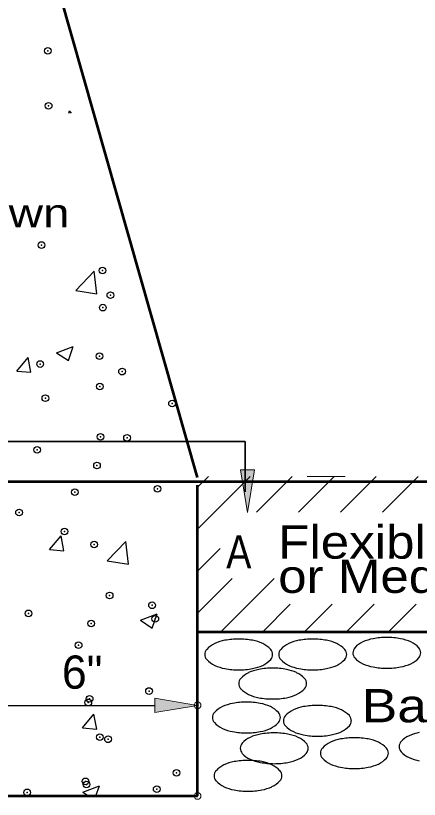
# Model space of a CAD drawing. Extents: x 32.6 to 67.9, y 27.2 to 49.
# Drawn here: x 43.23 to 44.685, y 41.21 to 44.035 of the extents above; entities that cross this region are included whole.
import ezdxf

# ---------------------------------------------------------------- set-up
doc = ezdxf.new("R2010")
doc.units = 0
doc.header["$LTSCALE"] = 0.048
doc.header["$PDMODE"] = 32
doc.header["$PDSIZE"] = 0.024
for name, color, linetype, lineweight in [('1', 7, 'Continuous', 25), ('3', 7, 'Continuous', 25), ('4', 7, 'Continuous', 25), ('5', 7, 'Continuous', 40), ('6', 7, 'Continuous', 13)]:
    doc.layers.add(name, color=color, linetype=linetype, lineweight=lineweight)

msp = doc.modelspace()

# ---------------------------------------------------------------- hatches: boundary and pattern name
at = {"layer": '1'}
for points in [[(44.03983, 42.39825), (44.091, 42.39825), (44.06533, 42.24433), (44.06533, 42.24433)], [(43.73192, 41.52325), (43.73192, 41.5745), (43.88583, 41.54883), (43.88583, 41.54883)]]:
    msp.add_hatch(color=256, dxfattribs=at).paths.add_polyline_path(points)

# ---------------------------------------------------------------- linework, layer by layer
at = {"layer": '1', "lineweight": 53}
for p, q in [((43.88583, 42.37025), (42.65125, 46.7125)), ((37.71925, 42.35625), (46.47142, 42.35625)), ((43.88583, 41.222), (43.88583, 42.3425)), ((40.392, 41.222), (43.88583, 41.222))]:
    msp.add_line(p, q, dxfattribs=at)
at = {"layer": '1'}
for p, q in [((43.42225, 43.68392), (43.42383, 43.6925)), ((43.431, 43.68392), (43.42383, 43.6925)), ((43.44692, 43.04425), (43.5135, 43.11367)), ((43.52292, 43.0325), (43.5135, 43.11367)), ((43.44692, 43.04425), (43.52292, 43.0325)), ((43.37758, 42.81992), (43.43742, 42.84292)), ((43.42008, 42.79133), (43.43742, 42.84292)), ((43.23392, 42.75375), (43.27517, 42.80283)), ((43.28517, 42.74925), (43.27517, 42.80283)), ((43.37758, 42.81992), (43.42008, 42.79133)), ((43.23392, 42.75375), (43.28517, 42.74925)), ((43.88583, 42.18383), (44.07567, 42.37375)), ((43.88583, 42.335), (43.92442, 42.37375)), ((44.0985, 42.2455), (44.22675, 42.37375)), ((44.24967, 42.2455), (44.37792, 42.37375)), ((44.40075, 42.2455), (44.52908, 42.37375)), ((44.55192, 42.2455), (44.68025, 42.37375)), ((43.35258, 42.11067), (43.39383, 42.15975)), ((43.40375, 42.10617), (43.39383, 42.15975)), ((43.40375, 42.10617), (43.39383, 42.15975)), ((43.56017, 42.06992), (43.62683, 42.13942)), ((43.63625, 42.05817), (43.62683, 42.13942)), ((43.35258, 42.11067), (43.40375, 42.10617)), ((43.88583, 42.03267), (43.96708, 42.11408)), ((43.56017, 42.06992), (43.63625, 42.05817)), ((43.88583, 41.8815), (44.0105, 42.00633)), ((43.96925, 41.81392), (44.16167, 42.00633)), ((44.12033, 41.81392), (44.2195, 41.913)), ((44.2715, 41.81392), (44.37067, 41.913)), ((44.42267, 41.81392), (44.52183, 41.913)), ((44.57383, 41.81392), (44.67292, 41.913)), ((43.67992, 41.85575), (43.73975, 41.87867)), ((43.67992, 41.85575), (43.73975, 41.87867)), ((43.72242, 41.827), (43.73975, 41.87867)), ((43.67992, 41.85575), (43.72242, 41.827)), ((43.19892, 41.54883), (43.73192, 41.54883)), ((43.47117, 41.4675), (43.51242, 41.51667)), ((43.52242, 41.46308), (43.51242, 41.51667)), ((43.47117, 41.4675), (43.52242, 41.46308)), ((43.47183, 41.23567), (43.53167, 41.25875)), ((43.51942, 41.222), (43.53167, 41.25875)), ((43.47183, 41.23567), (43.49217, 41.222))]:
    msp.add_line(p, q, dxfattribs=at)
at = {"layer": '1', "lineweight": 13}
for p, q in [((44.28017, 42.37375), (44.41708, 42.37375)), ((44.531, 42.35625), (44.41717, 42.35625)), ((43.88583, 41.49542), (43.88583, 41.395))]:
    msp.add_line(p, q, dxfattribs=at)
for points in [[(44.03983, 42.39825), (44.091, 42.39825), (44.06533, 42.24433), (44.06533, 42.24433)], [(43.73192, 41.52325), (43.73192, 41.5745), (43.88583, 41.54883), (43.88583, 41.54883)]]:
    msp.add_lwpolyline(points, close=True, dxfattribs=at)
at = {"layer": '1'}
for p in [(43.34592, 43.9085), (43.34892, 43.70975), (43.3235, 43.20808), (43.54342, 43.11642), (43.57142, 43.02717), (43.544, 42.98242), (43.53258, 42.80742), (43.31858, 42.77917), (43.61342, 42.75183), (43.53367, 42.69792), (43.33717, 42.65625), (43.79367, 42.63692), (43.536, 42.517), (43.63142, 42.51275), (43.30767, 42.47017), (43.52325, 42.41325), (43.44333, 42.31717), (43.741, 42.32925), (43.24233, 42.24367), (43.4065, 42.17567), (43.51283, 42.12858), (43.56883, 41.94442), (43.72158, 41.90942), (43.27675, 41.88025), (43.73325, 41.861), (43.5025, 41.84392), (43.457, 41.76542), (43.71067, 41.60042), (43.49667, 41.57225), (43.492, 41.55942), (43.53358, 41.43425), (43.563, 41.42642), (43.80958, 41.30575), (43.48167, 41.27475), (43.48575, 41.26317), (43.27167, 41.235), (43.73842, 41.24658)]:
    msp.add_point(p, dxfattribs=at)
at = {"layer": '4', "lineweight": 53}
msp.add_line((43.88583, 41.81392), (46.313, 41.81392), dxfattribs=at)
at = {"layer": '4'}
for centre, radius, start, end in [((44.01414, 41.62527), 0.16078, 100.74124, 114.52234), ((44.03381, 41.51946), 0.26839, 89.99639, 100.65923), ((44.03381, 41.51946), 0.26839, 79.34077, 90.0036), ((44.05355, 41.62498), 0.16106, 65.50965, 79.29076), ((44.28098, 41.62527), 0.16078, 100.74124, 114.52234), ((44.30064, 41.51946), 0.26839, 89.99639, 100.65923), ((44.30064, 41.51946), 0.26839, 79.34077, 90.0036), ((44.32038, 41.62498), 0.16106, 65.50965, 79.29076), ((44.54781, 41.63111), 0.16078, 100.74124, 114.52234), ((44.56747, 41.5253), 0.26839, 89.99639, 100.65923), ((44.56747, 41.5253), 0.26839, 79.34077, 90.0036), ((44.58721, 41.63082), 0.16106, 65.50965, 79.29076), ((43.98386, 41.69117), 0.08822, 114.41192, 137.62591), ((44.08383, 41.69117), 0.08822, 42.37408, 65.58808), ((44.25069, 41.69117), 0.08822, 114.41192, 137.62591), ((44.35066, 41.69117), 0.08822, 42.37408, 65.58808), ((44.4725, 41.73813), 0.02729, 137.64282, 179.98482), ((44.51753, 41.69702), 0.08822, 114.41192, 137.62591), ((44.61749, 41.69723), 0.08808, 42.30635, 65.52034), ((44.66245, 41.73806), 0.02733, 0.20799, 42.54999), ((43.9389, 41.73228), 0.02739, 179.94059, 222.28259), ((43.93883, 41.73228), 0.02729, 137.64282, 179.98482), ((44.12886, 41.73228), 0.02729, 0.01517, 42.35717), ((44.12879, 41.73228), 0.02739, 317.7174, 0.0594), ((44.20574, 41.73228), 0.02739, 179.94059, 222.28259), ((44.20566, 41.73228), 0.02729, 137.64282, 179.98482), ((44.39569, 41.73228), 0.02729, 0.01517, 42.35717), ((44.39562, 41.73228), 0.02739, 317.7174, 0.0594), ((44.47257, 41.73813), 0.02739, 179.94059, 222.28259), ((44.66238, 41.7382), 0.02742, 317.52513, 359.86713), ((43.98386, 41.77332), 0.08822, 222.37408, 245.58808), ((44.08383, 41.77332), 0.08822, 294.41192, 317.62591), ((44.25069, 41.77332), 0.08822, 222.37408, 245.58808), ((44.35066, 41.77332), 0.08822, 294.41192, 317.62591), ((44.51753, 41.77917), 0.08822, 222.37408, 245.58808), ((44.54781, 41.84507), 0.16078, 245.47766, 259.25876), ((44.58721, 41.84536), 0.16106, 280.70924, 294.49034), ((44.61749, 41.77895), 0.08808, 294.47965, 317.69364), ((44.01379, 41.83923), 0.16068, 245.57856, 259.35967), ((44.03381, 41.94511), 0.26839, 259.34077, 270.0036), ((44.03381, 41.94511), 0.26839, 269.99639, 280.65923), ((44.13641, 41.52003), 0.16106, 100.70924, 114.49034), ((44.05383, 41.83959), 0.16097, 280.60849, 294.3896), ((44.15615, 41.41451), 0.26839, 89.99639, 100.65923), ((44.15615, 41.41451), 0.26839, 79.34077, 90.0036), ((44.17581, 41.52032), 0.16078, 65.47766, 79.25876), ((44.28062, 41.83923), 0.16068, 245.57856, 259.35967), ((44.30064, 41.94511), 0.26839, 259.34077, 270.0036), ((44.30064, 41.94511), 0.26839, 269.99639, 280.65923), ((44.32066, 41.83959), 0.16097, 280.60849, 294.3896), ((44.56747, 41.95088), 0.26839, 259.34077, 270.0036), ((44.56747, 41.95088), 0.26839, 269.99639, 280.65923), ((44.0611, 41.62733), 0.02729, 137.64282, 179.98482), ((44.10613, 41.58622), 0.08822, 114.41192, 137.62591), ((44.20609, 41.58622), 0.08822, 42.37408, 65.58808), ((44.25112, 41.62733), 0.02729, 0.01517, 42.35717), ((44.06117, 41.62733), 0.02739, 179.94059, 222.28259), ((44.25105, 41.62733), 0.02739, 317.7174, 0.0594), ((44.10613, 41.66837), 0.08822, 222.37408, 245.58808), ((44.13641, 41.73456), 0.16106, 245.50965, 259.29076), ((44.17581, 41.73428), 0.16078, 280.74124, 294.52234), ((44.20609, 41.66837), 0.08822, 294.41192, 317.62591), ((44.04165, 41.39755), 0.16097, 100.60849, 114.3896), ((44.0616, 41.29239), 0.26801, 90.004, 100.66684), ((44.0616, 41.29203), 0.26839, 79.34077, 90.0036), ((44.15615, 41.84009), 0.26839, 259.34077, 270.0036), ((44.08162, 41.39755), 0.16097, 65.6104, 79.39151), ((44.15615, 41.84009), 0.26839, 269.99639, 280.65923), ((44.01165, 41.46381), 0.08822, 114.41192, 137.62591), ((44.11161, 41.46381), 0.08822, 42.37408, 65.58808), ((44.26737, 41.45213), 0.08822, 114.41192, 137.62591), ((44.29729, 41.38622), 0.16068, 100.64033, 114.42143), ((44.31731, 41.28035), 0.26839, 89.99639, 100.65923), ((44.31731, 41.28035), 0.26839, 79.34077, 90.0036), ((44.33733, 41.38587), 0.16097, 65.6104, 79.39151), ((44.36733, 41.45213), 0.08822, 42.37408, 65.58808), ((43.96669, 41.50485), 0.02739, 137.7174, 180.0594), ((43.96669, 41.50485), 0.02739, 179.94059, 222.28259), ((44.15657, 41.50485), 0.02739, 359.94059, 42.28259), ((44.15657, 41.50485), 0.02739, 317.7174, 0.0594), ((44.22241, 41.49317), 0.02739, 137.7174, 180.0594), ((44.41229, 41.49317), 0.02739, 359.94059, 42.28259), ((44.01165, 41.54589), 0.08822, 222.37408, 245.58808), ((44.11161, 41.54589), 0.08822, 294.41192, 317.62591), ((44.22234, 41.49317), 0.02729, 180.01517, 222.35717), ((44.26737, 41.53428), 0.08822, 222.37408, 245.58808), ((44.36733, 41.53428), 0.08822, 294.41192, 317.62591), ((44.41236, 41.49317), 0.02729, 317.64282, 359.98482), ((44.04165, 41.61216), 0.16097, 245.6104, 259.39151), ((44.0616, 41.71732), 0.26801, 259.33316, 269.99599), ((44.0616, 41.71768), 0.26839, 269.99639, 280.65923), ((44.14168, 41.28676), 0.16097, 100.60849, 114.3896), ((44.08162, 41.61216), 0.16097, 280.60849, 294.3896), ((44.1617, 41.18124), 0.26839, 89.99639, 100.65923), ((44.1617, 41.18124), 0.26839, 79.34077, 90.0036), ((44.18172, 41.28711), 0.16068, 65.57856, 79.35967), ((44.29765, 41.60019), 0.16078, 245.47766, 259.25876), ((44.31731, 41.70599), 0.26839, 259.34077, 270.0036), ((44.31731, 41.70599), 0.26839, 269.99639, 280.65923), ((44.33705, 41.60047), 0.16106, 280.70924, 294.49034), ((44.71453, 41.2926), 0.16106, 100.70924, 114.49034), ((44.11169, 41.35323), 0.08808, 114.47965, 137.69364), ((44.21165, 41.35302), 0.08822, 42.37408, 65.58808), ((44.40075, 41.33571), 0.08808, 114.47965, 137.69364), ((44.43103, 41.2693), 0.16106, 100.70924, 114.49034), ((44.45076, 41.16378), 0.26839, 89.99639, 100.65923), ((44.45076, 41.16378), 0.26839, 79.34077, 90.0036), ((44.47043, 41.26959), 0.16078, 65.47766, 79.25876), ((44.50071, 41.33549), 0.08822, 42.37408, 65.58808), ((44.63929, 41.39983), 0.02733, 137.45, 179.792), ((44.68425, 41.35901), 0.08808, 114.47965, 137.69364), ((44.0668, 41.39399), 0.02742, 137.52513, 179.86713), ((44.0668, 41.39413), 0.02742, 180.13286, 222.47486), ((44.25661, 41.39406), 0.02739, 359.94059, 42.28259), ((44.25661, 41.39406), 0.02739, 317.7174, 0.0594), ((44.35586, 41.37646), 0.02742, 137.52513, 179.86713), ((44.54567, 41.37653), 0.02739, 359.94059, 42.28259), ((44.63936, 41.39997), 0.02742, 180.13286, 222.47486), ((44.11169, 41.43489), 0.08808, 222.30635, 245.52034), ((44.21165, 41.4351), 0.08822, 294.41192, 317.62591), ((44.35579, 41.3766), 0.02733, 180.20799, 222.54999), ((44.40075, 41.41743), 0.08808, 222.30635, 245.52034), ((44.50071, 41.41764), 0.08822, 294.41192, 317.62591), ((44.54574, 41.37653), 0.02729, 317.64282, 359.98482), ((44.68425, 41.44073), 0.08808, 222.30635, 245.52034), ((44.71425, 41.50721), 0.16097, 245.6104, 259.39151), ((44.01721, 41.25384), 0.08822, 114.41192, 137.62591), ((44.04749, 41.18765), 0.16106, 100.70924, 114.49034), ((44.06715, 41.08248), 0.26801, 90.004, 100.66684), ((44.06715, 41.08213), 0.26839, 79.34077, 90.0036), ((44.14168, 41.50136), 0.16097, 245.6104, 259.39151), ((44.1617, 41.60688), 0.26839, 259.34077, 270.0036), ((44.08689, 41.18765), 0.16106, 65.50965, 79.29076), ((44.11717, 41.25384), 0.08822, 42.37408, 65.58808), ((44.1617, 41.60688), 0.26839, 269.99639, 280.65923), ((44.18172, 41.50101), 0.16068, 280.64033, 294.42143), ((44.43103, 41.48384), 0.16106, 245.50965, 259.29076), ((44.47043, 41.48355), 0.16078, 280.74124, 294.52234), ((43.97218, 41.29495), 0.02729, 137.64282, 179.98482), ((44.1622, 41.29495), 0.02729, 0.01517, 42.35717), ((44.45076, 41.58936), 0.26839, 259.34077, 270.0036), ((44.45076, 41.58936), 0.26839, 269.99639, 280.65923), ((43.97225, 41.29495), 0.02739, 179.94059, 222.28259), ((44.01721, 41.33599), 0.08822, 222.37408, 245.58808), ((44.11717, 41.33599), 0.08822, 294.41192, 317.62591), ((44.16213, 41.29495), 0.02739, 317.7174, 0.0594), ((44.04749, 41.40218), 0.16106, 245.50965, 259.29076), ((44.08689, 41.40218), 0.16106, 280.70924, 294.49034), ((44.06715, 41.50735), 0.26801, 259.33316, 269.99599), ((44.06715, 41.5077), 0.26839, 269.99639, 280.65923)]:
    msp.add_arc(centre, radius, start, end, dxfattribs=at)
at = {"layer": '5', "lineweight": 35}
msp.add_line((44.0575, 42.31892), (44.0575, 42.49942), dxfattribs=at)
msp.add_lwpolyline([(40.13542, 42.31892), (40.13542, 42.49942), (44.0575, 42.49942)], dxfattribs=at)
at = {"layer": '6'}
for p, q in [((44.22675, 42.37375), (44.22683, 42.37375)), ((44.26317, 42.37375), (44.26325, 42.37375)), ((44.57108, 42.35625), (44.57117, 42.35625)), ((44.58442, 42.35625), (44.5845, 42.35625))]:
    msp.add_line(p, q, dxfattribs=at)
for p in [(43.88583, 41.54883), (43.88583, 41.222)]:
    msp.add_point(p, dxfattribs=at)

# ---------------------------------------------------------------- texts
at = {"layer": '1'}
msp.add_text('6"', height=0.1197, dxfattribs=at).set_placement((43.397, 41.60875))
at = {"layer": '3'}
for s, height, width, p in [('10" Long, Spaced As Shown', 0.1026, 1.25, (41.24658, 43.2725)), ('Flexible Pavement', 0.1197, 1.15, (44.17617, 42.07767)), ('or Median Shoulder', 0.1197, 1.15, (44.17617, 41.95417)), ('Base Course', 0.1197, 1.2, (44.47733, 41.48775))]:
    msp.add_text(s, height=height, dxfattribs=dict(at, width=width)).set_placement(p)
at = {"layer": '5', "width": 0.85}
msp.add_text('A', height=0.1197, dxfattribs=at).set_placement((43.98883, 42.0425))

doc.saveas('drawing.dxf')
